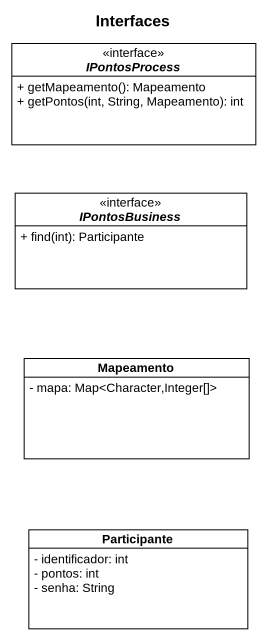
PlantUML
@startuml
title Interfaces
hide circle
hide empty members
skinparam classAttributeIconSize 0
interface IPontosProcess <<interface>> {
  + getMapeamento(): Mapeamento
  + getPontos(int, String, Mapeamento): int
}
interface IPontosBusiness <<interface>> {
  + find(int): Participante
}
class Mapeamento {
  - mapa: Map<Character,Integer[]>
}
class Participante {
  - identificador: int
  - pontos: int
  - senha: String
}
@enduml
